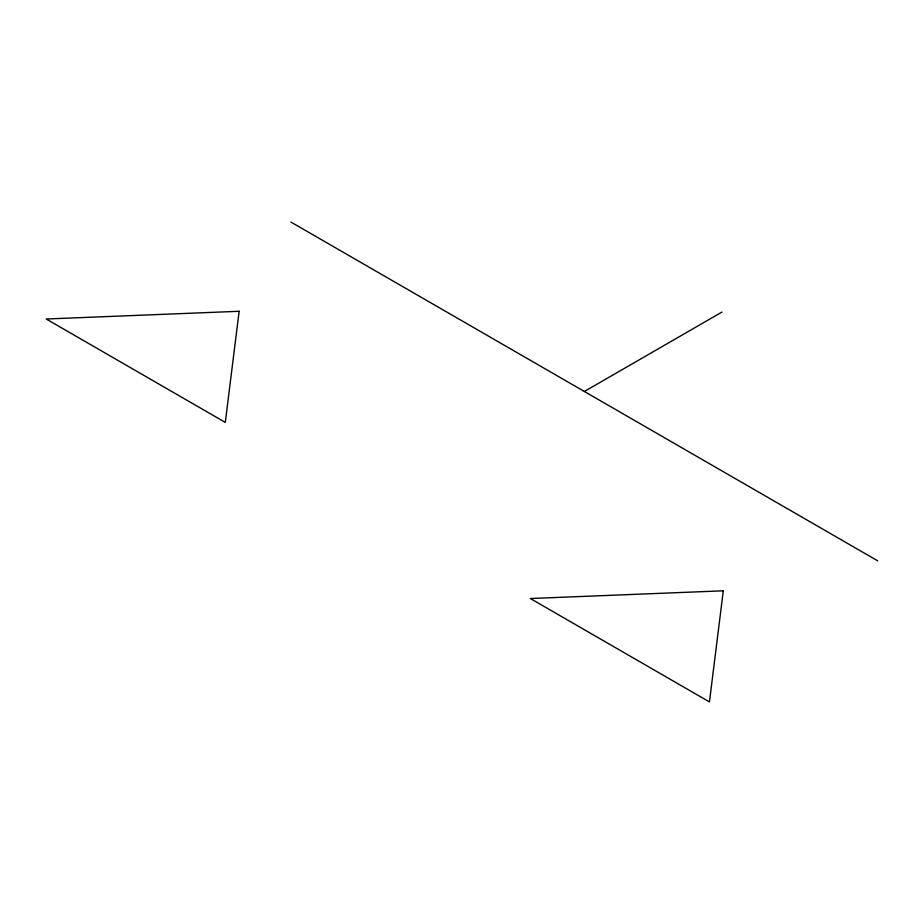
<?xml version="1.0" encoding="UTF-8"?>
<svg xmlns="http://www.w3.org/2000/svg" width="924" height="924" viewBox="0 0 924 924"><rect width="100%" height="100%" fill="white"/><g stroke="black" fill="none" stroke-linecap="round" stroke-linejoin="round"><path stroke-width="1.39" d="M584.372 391.487L721.921 312.081M290.956 222.083L877.8 560.891M239.143 311.284L225.294 422.395L46.2 318.999L239.143 311.284M723.296 590.806L709.447 701.917L530.353 598.521L723.296 590.806"/></g></svg>
